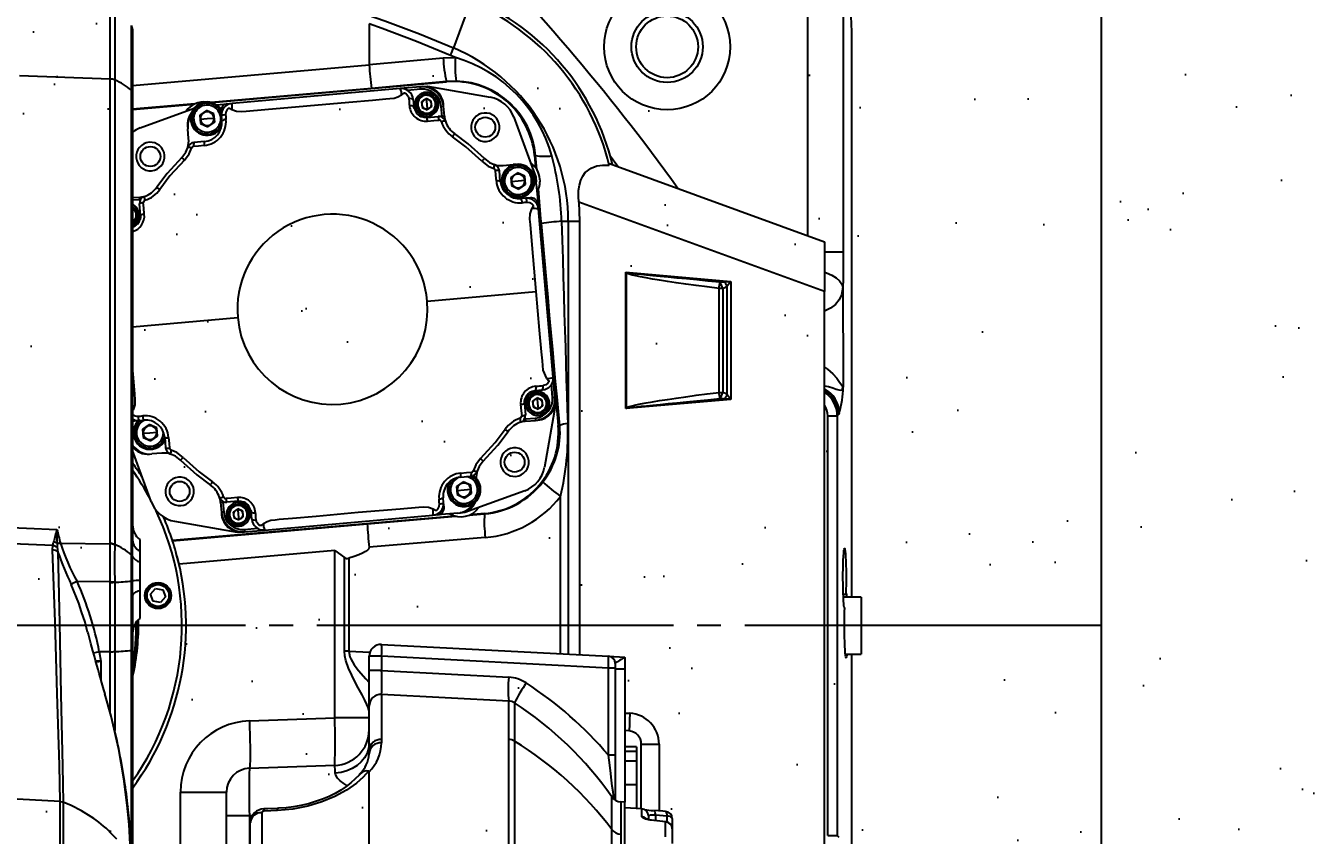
# Model space of a CAD drawing. Header units: millimetres. Extents: x -383313 to -161684, y -117025 to 99224.
# Drawn here: x -328707 to -328167, y 33877 to 34217 of the extents above; entities that cross this region are included whole.
import ezdxf

# ---------------------------------------------------------------- set-up
doc = ezdxf.new("R2010")
doc.units = ezdxf.units.MM
doc.header["$MEASUREMENT"] = 0
doc.linetypes.add('ESKD_shtrihpunktir', pattern=[18, 15, -1, 1, -1])
doc.layers.get('Defpoints').update_dxf_attribs({"color": 31})
doc.layers.add('001__КОНСТРУКТИВ__размеры внутр.', color=7, linetype='Continuous')
doc.layers.add('Робот', color=30, linetype='Continuous')
doc.styles.add('PSTUDIO', font='arial.ttf')
doc.dimstyles.new('PS_TICK', dxfattribs={"dimscale": 100, "dimtxt": 2.5, "dimasz": 1, "dimexe": 2, "dimexo": 2, "dimgap": 1, "dimtad": 1, "dimdec": 0, "dimzin": 0, "dimdsep": 46, "dimtxsty": 'PSTUDIO', "dimblk": 'ARCHTICK', "dimcen": 2, "dimdle": 1.5, "dimse1": 1, "dimse2": 1, "dimadec": 0, "dimazin": 0, "dimtfac": 1, "dimtdec": 0, "dimtix": 1, "dimtmove": 1, "dimatfit": 3, "dimldrblk": 'ARCHTICK', "dimfxl": 1, "dimtolj": 1, "dimtzin": 0, "dimarcsym": 0})

# ---------------------------------------------------------------- blocks, each defined once
blk = doc.blocks.new('ККМ-2.2.00.00.00 Пьедестал')
at = {"color": 140}
blk.add_line((485, 0), (-485, 0), dxfattribs=at)
at = {"color": 1, "linetype": 'ESKD_shtrihpunktir', "ltscale": 10}
blk.add_line((0, 0), (0, -1000), dxfattribs=at)
at = {"color": 140}
blk.add_circle((-243.5, -182.66), 13, dxfattribs=at)
blk = doc.blocks.new('Робот ABB IRB660_3.15 (сверху)')
at = {"layer": 'Робот', "color": 30}
for p, q in [((-63.38, 74.23), (-63.38, 210.61)), ((-62.11, 210.65), (-62.11, 73.96)), ((-299.5, 196.28), (-299.5, 74.21)), ((-92.5, 10.36), (-92.5, 176.67)), ((-395, 153.4), (-395, 12)), ((-383.5, 136), (-383.5, -140.55)), ((-141.65, 80), (-141.65, 112.38)), ((-132, 112.38), (-132, 80)), ((-112.7, 103.94), (-112.7, 70.01)), ((-192, 100.18), (-192, 61.51)), ((-142, 101.28), (-142, 82.78)), ((-146.83, 78.68), (-146.83, 96.24)), ((-388.91, 88.22), (-389.62, 88.92)), ((-388.91, -88.22), (-388.91, 88.22)), ((-384.92, 88.22), (-388.91, 88.22)), ((-384.92, 88.22), (-384.92, -88.22)), ((-319.5, 85.49), (-319.5, 91.67)), ((-316.66, 88.83), (-316.66, 82.56)), ((-297.92, 74.13), (-297.92, 87.75)), ((-85.84, 89.88), (-83.28, 87.09)), ((-319.5, 81.14), (-319.5, 85.49)), ((-317.33, 82.61), (-317.33, 80.1)), ((-316.66, 82.56), (-311.73, 82.02)), ((-312.4, 79.75), (-312.4, 82.02)), ((-309.5, 80.03), (-309.5, 81.5)), ((-294.09, 85.76), (-294.09, 72.01)), ((-91.31, 83.74), (-90.58, 76.27)), ((-317.33, 80.1), (-312.4, 79.75)), ((-313.98, 49.85), (-313.98, 77.95)), ((-306.66, 80.41), (-306.66, 77.03)), ((-306.66, 77.03), (-299.5, 76.66)), ((-306.49, 77.02), (-306.49, 49.85)), ((-304.5, 67), (-304.5, 76.92)), ((-153.4, 77.76), (-147.79, 77.98)), ((-142.82, 79.96), (-141.65, 80)), ((-141.65, 80), (-132, 80)), ((-132, 80), (-132, 70.01)), ((-66.69, 75.67), (-63.38, 74.23)), ((-299.5, 74.21), (-297.92, 74.13)), ((-299.5, 18.29), (-299.5, 74.21)), ((-295.5, 54.51), (-295.5, 73.25)), ((-295, 72.87), (-294.88, 72.45)), ((-90.26, 75.47), (-88.83, 64.47)), ((-62.11, 73.96), (-62.11, 73.96)), ((-62.11, 73.96), (-44.01, 73.06)), ((-304.5, 57), (-304.5, 67)), ((-304.5, 67), (-299.5, 67)), ((-112.7, 70.01), (-132, 70.01)), ((-141.65, 60.01), (-177.52, 58.76)), ((-304.5, 57), (-299.5, 57)), ((-304.5, 53), (-304.5, 57)), ((-295.5, 17.89), (-295.5, 54.51)), ((-295.5, 54.51), (-292.66, 54.51)), ((-292.66, 54.51), (-292.66, 17.89)), ((-306.49, 49.85), (-313.98, 49.85)), ((-304.5, 51), (-304.5, 53)), ((-304.5, 53), (-299.5, 53)), ((-304.5, 51), (-299.5, 51)), ((-253.18, 32.5), (-253.18, 48.63)), ((-197.26, 47.88), (-197.26, 49.3)), ((-192, 53.92), (-192, 52.53)), ((-192, 52.53), (-192, 33.89)), ((-192, 49.5), (-192, 44.17)), ((-301.44, 44.31), (-299.5, 44.12)), ((-250.71, 47.88), (-250.71, 31.7)), ((-197.26, 28.9), (-197.26, 47.88)), ((-192, 38.77), (-177.52, 38.77)), ((-141.65, 40.02), (-177.52, 38.77)), ((-177.52, 38.77), (-177.52, -31.62)), ((-83.46, 38.04), (-80.91, 28.65)), ((-299.5, 36.75), (-301.66, 36.86)), ((-192, 36.37), (-192, 35.82)), ((-192, 33.89), (-192, 18.91)), ((-83.13, 36.81), (-83.13, 10.96)), ((-250.71, 31.7), (-197.26, 28.9)), ((-197.26, 18.91), (-250.71, 21.71)), ((-79.22, 14.96), (-79.14, 22.46)), ((-299.5, 13.41), (-299.5, 18.29)), ((-299.5, 18.29), (-295.5, 18.29)), ((-295.5, 15.89), (-295.5, 17.89)), ((-295.5, 17.89), (-292.66, 17.89)), ((-292.66, 17.89), (-197.26, 12.89)), ((-197.26, 18.91), (-192, 18.91)), ((-197.26, 12.89), (-197.26, 18.91)), ((-192, 18.91), (-192, 12.89)), ((-392.32, 12), (-399, 12)), ((-399, -12), (-399, 12)), ((-299.5, 13.41), (-299.5, 13.25)), ((-292.66, 12.9), (-299.5, 13.25)), ((-197.26, 7.9), (-292.66, 12.9)), ((-280.52, -170.11), (-280.52, 12.26)), ((-275.75, -170.11), (-275.75, 12.01)), ((-272.48, 11.84), (-272.48, -54.4)), ((-197.26, 12.89), (-192, 12.89)), ((-183.42, 10.68), (-192.31, 11.15)), ((-84.98, -18.25), (-84.98, 10.91)), ((-83.13, 10.96), (-78.5, 10.97)), ((-83.13, 10.96), (-83.13, -18.2)), ((-183.42, 10.68), (-181.62, 10.68)), ((-183.42, -28.32), (-183.42, 10.68)), ((-181.62, 10.68), (-181.62, -28.62)), ((-92.5, -12.75), (-92.5, 10.36)), ((-92.09, 10.44), (-92.09, -18.72)), ((-95.5, -14.63), (-95.5, -3.04)), ((-392.06, -7.64), (-391.86, -7.64)), ((-106.35, -12.12), (-104.31, -9.69)), ((-104.31, -9.69), (-101.18, -10.24)), ((-101.18, -10.24), (-100.1, -13.23)), ((-399, -12), (-391.46, -12)), ((-395, -12), (-395, -247.72)), ((-391.41, -13.27), (-392.51, -13.27)), ((-105.27, -15.11), (-106.35, -12.12)), ((-102.14, -15.66), (-105.27, -15.11)), ((-100.1, -13.23), (-102.14, -15.66)), ((-95.5, -19), (-95.5, -14.63)), ((-92.5, -12.75), (-92.49, -18.79)), ((-95.5, -26.82), (-95.5, -19)), ((-84.98, -18.45), (-84.98, -18.25)), ((-83.13, -18.2), (-83.13, -18.39)), ((-83.13, -18.39), (-69.16, -18.62)), ((-177.52, -31.62), (-112.05, -25.89)), ((-95.5, -31.46), (-95.5, -26.82)), ((-95.5, -36.22), (-95.5, -31.46)), ((-92.09, -29.84), (-92.09, -225.23)), ((-60.83, -32.95), (-61.1, -30.98)), ((-58.86, -31.83), (-58.98, -33.7)), ((-240.86, -37.07), (-192, -32.96)), ((-228.19, -46.11), (-109.27, -35.86)), ((-109.31, -35.71), (-191.23, -42.88)), ((-109.31, -35.71), (-109.27, -35.86)), ((-92.5, -224.51), (-92.5, -35.92)), ((-84.98, -229.55), (-84.98, -34.16)), ((-62.16, -34.73), (-83.13, -34.39)), ((-83.13, -34.39), (-83.13, -34.55)), ((-83.13, -34.55), (-83.13, -229.94)), ((-60.73, -34.67), (-60.83, -32.95)), ((-58.98, -33.7), (-59.31, -35.16)), ((-58.98, -33.7), (0, -36.21)), ((-191.23, -42.88), (-228.54, -46.02)), ((-148.08, -40.23), (-218.81, -46.42)), ((-139.61, -39.49), (-148.08, -40.23)), ((-139.52, -40.49), (-145, -40.97)), ((-138.61, -39.41), (-139.61, -39.49)), ((-139.52, -40.49), (-139.61, -39.49)), ((-138.61, -39.41), (-136.62, -39.23)), ((-137.29, -43.06), (-137.33, -42.56)), ((-136.62, -39.23), (-110.24, -43.88)), ((0, -43.08), (-60.7, -40.5)), ((-257.43, -56.76), (-232.26, -47.6)), ((-234.14, -46.49), (-240.53, -47.03)), ((-240.53, -47.03), (-240.39, -47.16)), ((-240.39, -47.16), (-234.51, -46.65)), ((-232.26, -47.6), (-230.26, -47.42)), ((-229.27, -47.34), (-220.8, -46.6)), ((-220.8, -46.6), (-218.81, -46.42)), ((-142.66, -44.78), (-142.4, -47.77)), ((-137.17, -44.45), (-139.09, -45.8)), ((-139.09, -45.8), (-138.89, -48.14)), ((-138.89, -48.14), (-136.76, -49.13)), ((-135.04, -45.44), (-137.17, -44.45)), ((-136.96, -46.79), (-137.14, -44.76)), ((-136.79, -48.82), (-136.96, -46.79)), ((-136.76, -49.13), (-134.83, -47.78)), ((-134.83, -47.78), (-135.04, -45.44)), ((-130.86, -47.76), (-129.86, -47.68)), ((-130.49, -51.91), (-130.86, -47.76)), ((-129.86, -47.68), (-129.95, -46.68)), ((-129.5, -51.82), (-129.86, -47.68)), ((-232.23, -53.66), (-235.07, -55.64)), ((-229.09, -55.12), (-232.23, -53.66)), ((-223.53, -49.85), (-223.35, -51.84)), ((-223.35, -51.84), (-223.18, -53.83)), ((-136.98, -52.31), (-132.19, -51.89)), ((-136.98, -52.31), (-136.94, -52.37)), ((-136.59, -51.02), (-136.64, -50.53)), ((-129.5, -51.82), (-130.49, -51.91)), ((-100.28, -52.24), (-92.5, -73.62)), ((-237.6, -57.6), (-238.4, -57.67)), ((-235.07, -55.64), (-234.76, -59.09)), ((-231.93, -57.11), (-234.8, -57.36)), ((-234.76, -59.09), (-231.62, -60.56)), ((-229.05, -56.86), (-231.93, -57.11)), ((-231.62, -60.56), (-228.79, -58.57)), ((-228.79, -58.57), (-229.09, -55.12)), ((-225.45, -56.54), (-226.25, -56.61)), ((-230.45, -62.5), (-234.87, -62.89)), ((-270.44, -93.1), (-265.78, -66.72)), ((-106.02, -79.22), (-106.41, -74.8)), ((-104.76, -72.58), (-100.61, -72.22)), ((-99.61, -72.13), (-100.61, -72.22)), ((-100.13, -77.73), (-102.96, -79.72)), ((-102.96, -79.72), (-102.66, -83.17)), ((-96.99, -79.2), (-100.13, -77.73)), ((-96.68, -82.65), (-96.99, -79.2)), ((-93.35, -80.62), (-94.15, -80.69)), ((-272.17, -84.2), (-271.51, -84.17)), ((-262.86, -182.86), (-271.51, -84.17)), ((-257.85, -85.98), (-261.99, -86.34)), ((-257.85, -85.98), (-257.76, -86.97)), ((-99.82, -81.18), (-102.7, -81.44)), ((-102.66, -83.17), (-99.52, -84.64)), ((-96.95, -80.93), (-99.82, -81.18)), ((-99.52, -84.64), (-96.68, -82.65)), ((-95.36, -86.32), (-97.35, -86.49)), ((-93.37, -86.14), (-95.36, -86.32)), ((-389.75, -89.51), (-389.47, -88.78)), ((-389.47, -88.78), (-388.91, -88.22)), ((-384.92, -88.22), (-388.91, -88.22)), ((-344.11, -95.2), (-299.93, -91.34)), ((-300.07, -148.43), (-300.07, -91.57)), ((-299.93, -91.34), (-299.93, -148.66)), ((-263.08, -91.1), (-265.01, -92.45)), ((-263.2, -89.71), (-263.25, -89.21)), ((-260.95, -92.09), (-263.08, -91.1)), ((-262.88, -93.44), (-263.05, -91.42)), ((-261.99, -86.34), (-262.99, -86.43)), ((-261.91, -87.33), (-261.99, -86.34)), ((-257.76, -86.97), (-261.91, -87.33)), ((-257.35, -93.46), (-257.77, -88.67)), ((-92.7, -90.8), (-92.5, -90.43)), ((-92.5, -90.79), (-92.7, -90.8)), ((-344.11, -144.8), (-344.11, -95.2)), ((-270.26, -95.09), (-270.44, -93.1)), ((-270.26, -95.09), (-270.17, -96.09)), ((-269.18, -96), (-270.17, -96.09)), ((-270.17, -96.09), (-269.43, -104.56)), ((-269.18, -96), (-268.7, -101.48)), ((-265.01, -92.45), (-264.8, -94.79)), ((-264.8, -94.79), (-262.67, -95.78)), ((-262.7, -95.47), (-262.88, -93.44)), ((-262.67, -95.78), (-260.75, -94.44)), ((-260.75, -94.44), (-260.95, -92.09)), ((-257.35, -93.46), (-257.3, -93.42)), ((-342.66, -97.21), (-342.66, -142.79)), ((-339.19, -98.15), (-340.77, -98.15)), ((-340.77, -141.85), (-340.77, -98.15)), ((-339.19, -98.15), (-339.19, -141.85)), ((-261.9, -98.88), (-264.89, -99.14)), ((-262.51, -97.68), (-262.55, -97.18)), ((-269.43, -104.56), (-263.24, -175.29)), ((-92.5, -125.72), (-136.75, -129.59)), ((-216.44, -136.56), (-262.28, -140.57)), ((-383.5, -161.46), (-383.5, -140.55)), ((-383.5, -140.55), (-280.14, -178.18)), ((-299.93, -148.66), (-344.11, -144.8)), ((-340.77, -141.85), (-339.19, -141.85)), ((-391.45, -329.83), (-391.45, -157.28)), ((-383.5, -157.28), (-391.45, -157.28)), ((-293.04, -194.38), (-383.5, -161.46)), ((-376.47, -164.02), (-376.47, -311.91)), ((-280.14, -178.18), (-280.52, -170.11)), ((-275.75, -170.11), (-280.52, -170.11)), ((-263.07, -177.28), (-263.24, -175.29)), ((-262.33, -185.75), (-263.07, -177.28)), ((-95.83, -172.69), (-95.89, -172.73)), ((-95.83, -172.69), (-95.42, -177.48)), ((-259.82, -180.01), (-257.83, -179.83)), ((-257.83, -179.83), (-255.84, -179.66)), ((-95.43, -179.17), (-92.5, -178.92)), ((-95.34, -180.17), (-95.43, -179.17)), ((-95.34, -180.17), (-92.5, -179.92)), ((-262.07, -188.73), (-262.24, -186.74)), ((-252.91, -213.91), (-262.07, -188.73)), ((-260.36, -187.58), (-261.16, -187.65)), ((-254.99, -183.63), (-257.82, -185.62)), ((-257.82, -185.62), (-257.52, -189.07)), ((-254.68, -187.08), (-257.56, -187.34)), ((-251.85, -185.1), (-254.99, -183.63)), ((-251.81, -186.83), (-254.68, -187.08)), ((-254.38, -190.54), (-251.54, -188.55)), ((-251.54, -188.55), (-251.85, -185.1)), ((-248.21, -186.52), (-249.01, -186.59)), ((-247.17, -186.93), (-246.78, -191.35)), ((-262.48, -191.89), (-261.99, -197.75)), ((-261.55, -197.73), (-262, -192.67)), ((-257.52, -189.07), (-254.38, -190.54)), ((-253.58, -194.01), (-252.58, -193.93)), ((-248.43, -193.56), (-252.58, -193.93)), ((-261.99, -197.75), (-261.55, -197.73)), ((-122.74, -203.65), (-118.32, -203.26)), ((-116.1, -204.91), (-115.74, -209.06)), ((-124.2, -209.84), (-127.04, -211.82)), ((-121.07, -211.3), (-124.2, -209.84)), ((-95.76, -209.39), (-118.41, -217.63)), ((-115.65, -210.05), (-115.74, -209.06)), ((-223.69, -214.32), (-222.7, -214.24)), ((-223.69, -214.32), (-223.33, -218.47)), ((-222.7, -214.24), (-222.33, -218.38)), ((-216.21, -213.83), (-221, -214.25)), ((-216.55, -215.62), (-216.6, -215.12)), ((-216.21, -213.83), (-216.25, -213.78)), ((-129.84, -214.31), (-130.01, -212.31)), ((-129.58, -213.78), (-129.88, -213.81)), ((-129.66, -216.3), (-129.84, -214.31)), ((-127.04, -211.82), (-126.74, -215.27)), ((-123.9, -213.29), (-126.78, -213.54)), ((-126.74, -215.27), (-123.6, -216.74)), ((-121.03, -213.03), (-123.9, -213.29)), ((-123.6, -216.74), (-120.76, -214.75)), ((-120.76, -214.75), (-121.07, -211.3)), ((-117.43, -212.72), (-118.22, -212.79)), ((-125.82, -220.02), (-224.48, -228.76)), ((-222.33, -218.38), (-223.33, -218.47)), ((-223.33, -218.47), (-223.24, -219.47)), ((-216.43, -217.01), (-218.35, -218.36)), ((-218.35, -218.36), (-218.15, -220.7)), ((-218.15, -220.7), (-216.02, -221.7)), ((-214.3, -218.01), (-216.43, -217.01)), ((-216.23, -219.36), (-216.4, -217.33)), ((-216.05, -221.38), (-216.23, -219.36)), ((-216.02, -221.7), (-214.1, -220.35)), ((-214.1, -220.35), (-214.3, -218.01)), ((-210.53, -221.37), (-210.79, -218.38)), ((-205.11, -225.91), (-134.38, -219.72)), ((-192.97, -226), (-125.5, -220.1)), ((-132.39, -219.55), (-134.38, -219.72)), ((-127.74, -219.14), (-132.39, -219.55)), ((-118.71, -219.51), (-92.5, -217.21)), ((-92.5, -217.07), (-118.41, -219.36)), ((-216.57, -226.91), (-242.95, -222.26)), ((-224.57, -228.86), (-192.97, -226)), ((-215.85, -223.59), (-215.9, -223.09)), ((-213.67, -225.66), (-208.19, -225.18)), ((-213.67, -225.66), (-213.58, -226.65)), ((-213.58, -226.65), (-205.11, -225.91)), ((-92.5, -250.9), (-92.5, -224.51)), ((-92.09, -225.23), (-92.09, -252.4)), ((-228.56, -228.99), (-224.57, -228.86)), ((-224.57, -228.86), (-224.48, -228.76)), ((-214.58, -226.74), (-216.57, -226.91)), ((-214.58, -226.74), (-213.58, -226.65)), ((-92.5, -227.22), (-192, -235.92)), ((-84.98, -261.38), (-84.98, -229.55)), ((-83.13, -229.94), (-45, -231.23)), ((-83.13, -229.94), (-83.13, -262.19)), ((-192, -236), (-223.16, -238.81)), ((-192, -235.92), (-192, -236)), ((-192, -253.17), (-192, -236)), ((-223.16, -238.81), (-228.31, -238.98)), ((-228.31, -238.98), (-226.25, -239.89)), ((-234.69, -262.38), (-227.51, -243.03))]:
    blk.add_line(p, q, dxfattribs=at)
at = {"layer": 'Робот', "color": 30, "flags": 128}
for points in [[(-297.92, 87.75), (-297.92, 92.21), (-297.93, 97.28), (-297.93, 102.93), (-297.93, 110.81), (-297.93, 119.59), (-297.94, 129.2), (-297.94, 139.56), (-297.95, 150.63), (-297.95, 162.78), (-297.96, 175.62), (-297.97, 189.07), (-297.97, 196.02)], [(-294.14, 194.91), (-294.13, 188.03), (-294.13, 174.46), (-294.12, 161.49), (-294.11, 149.23), (-294.11, 138.06), (-294.11, 127.59), (-294.1, 117.9), (-294.1, 109.04), (-294.1, 101.08), (-294.1, 95.38), (-294.09, 90.26), (-294.09, 85.76)], [(-253.18, 48.63), (-253.18, 55.54), (-253.18, 63.62), (-253.18, 73.02), (-253.19, 83.54), (-253.2, 92.58), (-253.21, 102.26), (-253.21, 112.53), (-253.22, 123.71), (-253.24, 135.48), (-253.25, 147.76), (-253.26, 158.75)], [(-250.79, 158.33), (-250.78, 147.3), (-250.77, 135.32), (-250.76, 123.84), (-250.75, 112.9), (-250.74, 102.25), (-250.73, 92.23), (-250.72, 82.89), (-250.72, 72.53), (-250.71, 63.26), (-250.71, 54.96), (-250.71, 47.88)], [(-91.27, 83.99), (-91.6, 87.6), (-92.15, 98.57)], [(-92.09, 97.34), (-92.09, 54.32), (-92.09, 10.44)], [(-316.83, 82.51), (-316.78, 82.51), (-316.66, 82.56)], [(-316.83, 82.51), (-315.6, 82.37), (-311.9, 81.97)], [(-311.9, 81.97), (-311.85, 81.97), (-311.73, 82.02)], [(-311.9, 81.97), (-310.75, 81.81), (-309.73, 81.62), (-309.02, 81.45), (-308.57, 81.3), (-308.42, 81.24), (-308.43, 81.25)], [(-311.73, 82.02), (-310.16, 81.8), (-308.31, 81.38), (-307.07, 80.89), (-306.66, 80.41)], [(-316.72, 78.14), (-315.48, 78.05), (-311.78, 77.79)], [(-312.4, 79.75), (-311.22, 79.73), (-310.3, 79.79), (-309.7, 79.94), (-309.5, 80.16)], [(-191.81, 61.22), (-189.48, 63.76), (-186.64, 66.27), (-182.47, 69.22), (-177.56, 71.92), (-172.18, 74.16), (-166.26, 75.95), (-159.94, 77.16), (-153.4, 77.76)], [(-188.11, 62.43), (-187.77, 62.85), (-186.19, 64.5), (-184.38, 66.12), (-182.34, 67.69), (-180.1, 69.17), (-177.68, 70.56), (-175.13, 71.82), (-172.38, 72.98), (-169.47, 74.02), (-166.44, 74.92), (-163.35, 75.65), (-160.24, 76.21), (-157.08, 76.61), (-153.86, 76.84), (-153.37, 76.85)], [(-153.37, 76.87), (-149.45, 77.03), (-147.77, 77.09)], [(-75.06, 80.37), (-71.02, 77.89), (-66.69, 75.67)], [(-294.88, 72.45), (-294.75, 71.31), (-294.58, 69.9), (-294.29, 67.55), (-293.98, 65.03), (-293.46, 60.88), (-292.92, 56.61), (-292.66, 54.51)], [(-62.11, 73.96), (-62.76, 74.05), (-63.38, 74.23)], [(-61.1, -30.98), (-61.76, -1.08), (-62.4, 28.94), (-63.05, 59.05), (-63.38, 74.23), (-63.38, 74.23)], [(-62.11, 73.96), (-61.71, 58.76), (-60.85, 28.57), (-59.91, -1.63), (-58.86, -31.83)], [(-183.09, 67.47), (-181.38, 66.37), (-179.89, 65.3), (-178.68, 64.14), (-177.83, 62.66), (-177.72, 62.03)], [(-192, 49.5), (-191.79, 51.61), (-191.15, 53.66), (-190.11, 55.6), (-188.7, 57.35), (-186.95, 58.89), (-184.91, 60.15), (-182.66, 61.12), (-180.24, 61.75), (-177.72, 62.03)], [(-141.65, 40.02), (-141.74, 42.87), (-141.82, 45.65), (-141.88, 48.32), (-141.92, 50.82), (-141.94, 53.11), (-141.94, 55.12), (-141.92, 56.83), (-141.88, 58.2), (-141.82, 59.2), (-141.74, 59.81), (-141.65, 60.01)], [(-88.83, 64.47), (-86.68, 52.12), (-83.95, 39.84), (-83.46, 38.04)], [(-84.98, 10.91), (-84.98, 39.43), (-84.98, 44.1)], [(-192, 35.82), (-191.95, 35.4), (-191.63, 34.42), (-191.09, 33.17), (-190.15, 31.28), (-189.04, 29.16), (-186.89, 25.17), (-184.69, 20.86), (-183.32, 17.85), (-182.22, 14.7), (-181.78, 12.71), (-181.62, 10.68)], [(-80.93, 28.64), (-80.45, 26.99), (-79.6, 24.08), (-79, 21.98), (-78.49, 20.19), (-77.98, 18.39), (-77.47, 16.57), (-76.96, 14.72), (-76.44, 12.85), (-75.84, 10.64), (-75, 7.57), (-73.95, 3.6), (-73.71, 2.71)], [(-183.42, 10.68), (-183.9, 13.08), (-184.25, 13.91), (-185.78, 16.47), (-187.6, 18.87), (-190.55, 22.34), (-192, 23.97)], [(-392.97, 12), (-392.93, 12.36), (-392.82, 13.07), (-392.71, 13.44), (-392.59, 13.47), (-392.48, 13.14), (-392.37, 12.47), (-392.27, 11.47), (-392.18, 10.17), (-392.1, 8.61), (-392.03, 6.83), (-391.98, 4.86), (-391.95, 2.77), (-391.93, 0.61), (-391.94, -1.57), (-391.96, -3.71), (-392, -5.75), (-392.06, -7.64)], [(-78.5, 10.97), (-78.5, 10.97), (-79.22, 14.96)], [(-73.58, 2.74), (-72.55, -1.45), (-71.09, -5.85)], [(-392.06, -7.64), (-391.95, -7.5), (-391.84, -7.72), (-391.73, -8.3), (-391.63, -9.21), (-391.54, -10.43), (-391.46, -11.92), (-391.4, -13.65), (-391.35, -15.56), (-391.32, -17.6), (-391.31, -19.7), (-391.31, -21.82), (-391.34, -23.88), (-391.38, -25.83), (-391.44, -27.61), (-391.52, -29.18), (-391.6, -30.48), (-391.7, -31.48), (-391.81, -32.15), (-391.92, -32.47), (-392.03, -32.43), (-392.14, -32.04), (-392.24, -31.3), (-392.34, -30.23), (-392.42, -28.87), (-392.49, -27.26), (-392.55, -25.44), (-392.59, -23.46), (-392.61, -21.38), (-392.61, -19.26), (-392.6, -17.16), (-392.56, -15.15), (-392.51, -13.27)], [(-71.09, -5.85), (-69.89, -9.46), (-66.72, -17.32)], [(-392.51, -13.27), (-392.63, -13.5), (-392.74, -13.37), (-392.85, -12.89), (-392.96, -12.08), (-392.97, -12)], [(-95.5, -14.63), (-94.83, -14.45), (-94.24, -14.25), (-93.72, -14.03), (-93.29, -13.79), (-92.95, -13.54), (-92.7, -13.28), (-92.55, -13.02), (-92.5, -12.75)], [(-92.49, -18.79), (-92.49, -22.48), (-92.49, -26.19), (-92.49, -28.8), (-92.49, -29.24)], [(-92.09, -18.72), (-92.09, -18.72), (-92.09, -21.75), (-92.09, -24.68), (-92.09, -27.32), (-92.09, -29.84), (-92.09, -29.84)], [(-84.98, -33.98), (-84.95, -28.99), (-84.95, -23.85), (-84.98, -18.45)], [(-83.13, -18.39), (-83.11, -23.95), (-83.11, -29.24), (-83.13, -34.39)], [(-192, -32.96), (-191.86, -32.38), (-191.36, -31.77), (-190.49, -31.13), (-189.25, -30.46), (-187.66, -29.77), (-185.71, -29.06), (-183.42, -28.32)], [(-177.52, -31.62), (-177.54, -31.6), (-181.62, -28.62)], [(-92.49, -29.24), (-92.5, -33.9), (-92.5, -35.92)], [(-84.98, -34.16), (-84.98, -34.16), (-84.98, -33.98)], [(-147.52, -42.94), (-149.07, -43.78), (-150.69, -44.41), (-152.45, -44.57), (-154.21, -44.73), (-159.76, -45.23), (-169.68, -46.12), (-187.4, -47.68), (-205.12, -49.21), (-212.91, -49.87), (-214.94, -50.04), (-216.93, -49.83), (-218.87, -49.18)], [(-147.52, -42.94), (-146.58, -42.16), (-146.34, -42.07), (-146.09, -42.1), (-145.59, -42.44), (-144.83, -43.37), (-144.49, -44.51)], [(-218.87, -49.18), (-219.94, -48.58), (-220.19, -48.54), (-220.43, -48.61), (-220.87, -49.02), (-221.45, -50.07), (-221.58, -51.26)], [(-144.49, -44.51), (-144.4, -45.53), (-144.35, -46.2), (-144.29, -46.86), (-144.23, -47.52)], [(-142.22, -48.71), (-142.35, -48.21), (-142.43, -47.7)], [(-221.58, -51.26), (-221.52, -51.94), (-221.48, -52.38), (-221.44, -52.82), (-221.41, -53.27)], [(-136.94, -52.34), (-137.98, -52.32), (-138.8, -52.13)], [(-136.62, -53.93), (-133.91, -53.69), (-131.79, -53.5)], [(-125.24, -59.16), (-125.26, -59.19), (-125.31, -59.26), (-125.39, -59.37), (-125.49, -59.53), (-125.63, -59.72), (-125.78, -59.94), (-125.95, -60.19), (-126.14, -60.46)], [(-112.72, -69.67), (-119.5, -63.5), (-125.24, -59.16)], [(-230.53, -64.16), (-233.02, -64.38), (-234.98, -64.54)], [(-113.84, -70.78), (-120.5, -64.72), (-126.14, -60.46)], [(-240, -69.2), (-246.16, -75.98), (-250.51, -81.72)], [(-240, -69.2), (-238.33, -67), (-237.48, -65)], [(-238.89, -70.32), (-239.12, -70.09), (-239.33, -69.88), (-239.53, -69.68), (-239.69, -69.52), (-239.82, -69.38), (-239.92, -69.28), (-239.98, -69.22), (-240, -69.2)], [(-238.89, -70.32), (-236.87, -67.66), (-235.85, -65.25)], [(-112.72, -69.67), (-112.74, -69.69), (-112.8, -69.75), (-112.9, -69.84), (-113.04, -69.98), (-113.2, -70.14), (-113.4, -70.33), (-113.61, -70.55), (-113.84, -70.78)], [(-112.72, -69.67), (-110.52, -71.34), (-108.53, -72.19)], [(-238.89, -70.32), (-244.95, -76.98), (-249.21, -82.62)], [(-113.84, -70.78), (-111.18, -72.8), (-108.78, -73.82)], [(-107.68, -79.13), (-107.9, -76.65), (-108.07, -74.69)], [(-272.94, -170.11), (-273.18, -162.14), (-273.41, -154.28), (-273.64, -146.54), (-273.87, -138.93), (-274.09, -131.48), (-274.31, -124.21), (-274.53, -117.12), (-274.74, -110.24), (-274.94, -103.57), (-275.14, -97.15), (-275.33, -90.98), (-275.51, -85.07)], [(-272.17, -84.2), (-271.62, -90.1), (-271.05, -96.28), (-270.46, -102.7), (-269.85, -109.36), (-269.22, -116.25), (-268.57, -123.34), (-267.92, -130.61), (-267.24, -138.06), (-266.56, -145.67), (-265.87, -153.41), (-265.17, -161.27), (-264.46, -169.24)], [(-249.21, -82.62), (-249.48, -82.43), (-249.73, -82.26), (-249.95, -82.11), (-250.14, -81.97), (-250.3, -81.86), (-250.41, -81.78), (-250.48, -81.74), (-250.51, -81.72)], [(-92.5, -87), (-93.63, -86.47), (-95.36, -86.32)], [(-339.52, -95.36), (-334.53, -94.89), (-329.85, -94.45), (-325.49, -94.03), (-321.46, -93.64), (-317.76, -93.28), (-314.4, -92.95), (-311.38, -92.65), (-308.71, -92.38), (-306.4, -92.14), (-304.44, -91.93), (-302.84, -91.75), (-301.6, -91.6), (-300.72, -91.48), (-300.21, -91.4)], [(-300.07, -91.57), (-300.56, -91.85), (-301.42, -92.16), (-302.64, -92.51), (-304.23, -92.89), (-306.17, -93.29), (-308.48, -93.73), (-311.13, -94.19), (-314.14, -94.68), (-317.49, -95.2), (-321.17, -95.74), (-325.19, -96.31), (-329.54, -96.9), (-334.21, -97.51), (-339.19, -98.15)], [(-300.21, -91.4), (-299.95, -91.34), (-299.93, -91.34)], [(-299.93, -91.34), (-299.94, -91.35), (-300.07, -91.57)], [(-255.74, -93.09), (-255.98, -90.39), (-256.17, -88.27)], [(-94.78, -88.08), (-95.46, -88.14), (-95.9, -88.18), (-96.34, -88.22), (-96.79, -88.26)], [(-92.5, -107.19), (-92.6, -106), (-93.34, -97.4), (-93.53, -95.15), (-93.41, -92.94), (-92.7, -90.8)], [(-344.11, -95.2), (-344.09, -95.21), (-343.57, -95.23), (-341.36, -95.34)], [(-342.66, -97.21), (-344.1, -95.22), (-344.11, -95.2)], [(-257.33, -93.42), (-257.35, -94.46), (-257.54, -95.28)], [(-383.5, -100.95), (-385.28, -100.59), (-387.06, -100.01), (-388.44, -99.5), (-389.52, -99.14), (-390.36, -99.04), (-390.81, -99.18), (-391.17, -99.57), (-391.41, -100.31)], [(-391.24, -142.28), (-391.27, -135.13), (-391.3, -127.17), (-391.33, -119.17), (-391.36, -112.03), (-391.39, -105.74), (-391.41, -100.31)], [(-383.5, -108.68), (-384.83, -107.85), (-386.97, -105.99), (-388.69, -104.06), (-389.89, -102.43), (-390.78, -101.1), (-391.22, -100.48), (-391.41, -100.31), (-391.41, -100.31), (-391.41, -100.31)], [(-266.73, -104), (-267.51, -103.06), (-267.6, -102.82), (-267.56, -102.57), (-267.23, -102.06), (-266.3, -101.31), (-265.16, -100.97)], [(-262.14, -100.71), (-263.17, -100.8), (-263.83, -100.86), (-264.49, -100.91), (-265.16, -100.97)], [(-260.95, -98.7), (-261.45, -98.83), (-261.97, -98.91)], [(-266.73, -104), (-265.22, -107.49), (-264.88, -111.35), (-264.53, -115.2), (-263.72, -124.3), (-262.28, -140.57)], [(-391.24, -142.28), (-391.24, -142.28), (-390.68, -139.17), (-389.7, -137.01), (-388.17, -135.13), (-386.12, -133.58), (-383.5, -132.32)], [(-391.45, -157.28), (-391.43, -153.37), (-391.39, -149.52), (-391.33, -145.8), (-391.24, -142.28)], [(-383.5, -148.65), (-384.37, -148.4), (-386.62, -147.47), (-388.48, -146.35), (-389.91, -145.08), (-390.84, -143.7), (-391.24, -142.28)], [(-344.11, -144.8), (-344.1, -144.78), (-342.66, -142.79)], [(-341.36, -144.66), (-343.57, -144.77), (-344.09, -144.79), (-344.11, -144.8)], [(-300.21, -148.6), (-300.72, -148.52), (-301.6, -148.4), (-302.84, -148.25), (-304.44, -148.07), (-306.4, -147.86), (-308.71, -147.62), (-311.38, -147.35), (-314.4, -147.05), (-317.76, -146.72), (-321.46, -146.36), (-325.49, -145.97), (-329.85, -145.55), (-334.53, -145.11), (-339.52, -144.64)], [(-339.19, -141.85), (-334.21, -142.49), (-329.54, -143.1), (-325.19, -143.69), (-321.17, -144.26), (-317.49, -144.8), (-314.14, -145.32), (-311.13, -145.81), (-308.48, -146.27), (-306.17, -146.71), (-304.23, -147.11), (-302.64, -147.49), (-301.42, -147.84), (-300.56, -148.15), (-300.07, -148.43)], [(-262.28, -140.57), (-260.59, -160.14), (-259.85, -168.75), (-259.66, -171), (-259.78, -173.21), (-260.48, -175.35)], [(-299.93, -148.66), (-299.95, -148.66), (-300.21, -148.6)], [(-300.07, -148.43), (-299.94, -148.65), (-299.93, -148.66)], [(-272.94, -170.11), (-274.25, -170.11), (-275.75, -170.11)], [(-264.46, -169.24), (-264.29, -171.16), (-263.19, -183.72)], [(-95.86, -172.72), (-95.84, -171.68), (-95.65, -170.87)], [(-260.48, -175.35), (-261.08, -176.41), (-261.13, -176.66), (-261.06, -176.91), (-260.64, -177.35), (-259.6, -177.93), (-258.41, -178.06)], [(-258.41, -178.06), (-257.73, -178), (-257.29, -177.96), (-256.84, -177.92), (-256.4, -177.88)], [(-97.45, -173.05), (-97.21, -175.75), (-97.02, -177.87)], [(-280.14, -178.18), (-280, -180.6), (-280.08, -182.99), (-280.42, -185.31), (-281.06, -187.45), (-281.89, -189.15), (-282.93, -190.59), (-285.39, -192.51), (-287.75, -193.41), (-290.26, -193.77), (-293.03, -193.67)], [(-245.51, -187.01), (-245.29, -189.5), (-245.12, -191.46)], [(-114.3, -195.83), (-108.24, -189.17), (-103.98, -183.53)], [(-113.19, -196.94), (-107.02, -190.17), (-102.68, -184.43)], [(-102.68, -184.43), (-102.71, -184.41), (-102.78, -184.36), (-102.89, -184.28), (-103.05, -184.17), (-103.24, -184.04), (-103.46, -183.89), (-103.71, -183.71), (-103.98, -183.53)], [(-293.03, -193.67), (-292.99, -194.22), (-293.04, -194.38)], [(-240.46, -196.48), (-242.67, -194.81), (-244.66, -193.96)], [(-239.35, -195.37), (-242.01, -193.35), (-244.41, -192.33)], [(-240.46, -196.48), (-240.44, -196.46), (-240.38, -196.4), (-240.28, -196.3), (-240.15, -196.17), (-239.98, -196), (-239.79, -195.81), (-239.58, -195.6), (-239.35, -195.37)], [(-240.46, -196.48), (-233.69, -202.64), (-227.95, -206.98)], [(-239.35, -195.37), (-232.69, -201.43), (-227.05, -205.69)], [(-114.3, -195.83), (-116.32, -198.48), (-117.34, -200.89)], [(-113.19, -196.94), (-114.86, -199.15), (-115.71, -201.14)], [(-113.19, -196.94), (-113.21, -196.92), (-113.27, -196.86), (-113.36, -196.76), (-113.5, -196.63), (-113.66, -196.46), (-113.86, -196.27), (-114.07, -196.06), (-114.3, -195.83)], [(-122.66, -201.98), (-120.17, -201.77), (-118.21, -201.6)], [(-227.95, -206.98), (-227.93, -206.96), (-227.88, -206.89), (-227.8, -206.78), (-227.7, -206.62), (-227.56, -206.43), (-227.41, -206.2), (-227.23, -205.96), (-227.05, -205.69)], [(-216.57, -212.22), (-219.27, -212.46), (-221.4, -212.65)], [(-216.25, -213.81), (-215.21, -213.83), (-214.39, -214.02)], [(-134.32, -216.96), (-133.25, -217.56), (-133, -217.61), (-132.76, -217.54), (-132.32, -217.12), (-131.74, -216.07), (-131.61, -214.89)], [(-131.61, -214.89), (-131.67, -214.21), (-131.7, -213.76), (-131.74, -213.32), (-131.78, -212.88)], [(-210.97, -217.43), (-210.84, -217.93), (-210.75, -218.45)], [(-208.7, -221.64), (-208.78, -220.61), (-208.84, -219.95), (-208.9, -219.29), (-208.96, -218.62)], [(-205.67, -223.21), (-204.12, -222.37), (-202.5, -221.74), (-200.74, -221.57), (-198.98, -221.41), (-193.43, -220.92), (-183.51, -220.03), (-165.79, -218.47), (-148.07, -216.94), (-140.28, -216.28), (-138.24, -216.1), (-136.26, -216.32), (-134.32, -216.96)], [(-205.67, -223.21), (-206.61, -223.99), (-206.85, -224.08), (-207.1, -224.04), (-207.6, -223.71), (-208.36, -222.78), (-208.7, -221.64)], [(-226.25, -239.89), (-226.95, -241.58), (-227.51, -243.03)], [(-226.25, -239.89), (-211.97, -245.73), (-197.53, -251.19), (-192, -253.17)], [(-179.68, -260.9), (-183.96, -259.5), (-198.62, -254.4), (-213.14, -248.91), (-227.51, -243.03)]]:
    blk.add_lwpolyline(points, dxfattribs=at)
at = {"layer": 'Робот'}
for radius in [3150, 1054]:
    blk.add_circle((0, 0), radius, dxfattribs=at)
at = {"layer": 'Робот', "color": 30, "linetype": 'ESKD_shtrihpunktir', "ltscale": 15}
blk.add_circle((0, 0), 710, dxfattribs=at)
at = {"layer": 'Робот', "color": 30}
for centre, radius in [((-103.22, -12.67), 5.5), ((-103.22, -12.67), 5.11), ((-103.22, -12.67), 4.61), ((-112.32, -56.47), 4.2), ((-253.2, -68.79), 4.2), ((-99.99, -197.35), 4.2), ((-240.87, -209.68), 4.2), ((-317.34, -243.51), 26.5), ((-317.34, -243.51), 15)]:
    blk.add_circle(centre, radius, dxfattribs=at)
for centre, radius, start, end in [((183.7, 105.56), 275.6, 181.6786, 186.2682), ((-298.13, 82.67), 5.09, 37.4074, 87.6384), ((-44.4, 126.22), 55.16, 225.1876, 236.2331), ((-316.5, 85.49), 3, 180, 263.6611), ((-316.54, 85.52), 2.96, 180.6121, 267.6913), ((-316.5, 81.14), 3, 180, 265.8277), ((-317.62, 82.28), 2.2, 211.4373, 277.6939), ((-306.5, 83.43), 3.02, 229.0436, 267.1081), ((-177.11, 173.59), 146.29, 216.8986, 238.6686), ((-147.78, 82.85), 5.74, 270.0583, 359.2235), ((-146.56, 83.25), 4.58, 266.6312, 354.061), ((-315.36, 79.64), 2.02, 166.836, 227.6918), ((-310.38, 79.3), 2.06, 167.4188, 226.9345), ((-314.55, 29.34), 48.52, 82.0493, 86.4087), ((-306.5, 80.03), 3, 180, 267), ((-169.75, 76.88), 16.38, 359.9771, 3.0688), ((-147.68, 78.84), 0.867, 262.5397, 349.5005), ((-164.73, 77.08), 16.97, 0.0355, 3.024), ((-457.37, 70.01), 315.88, 358.1869, 1.8131), ((70.31, 92.31), 161.69, 185.6871, 189.6704), ((-89.02, 76.45), 1.58, 186.7609, 218.6247), ((-298.19, 69.13), 5, 35.0766, 87), ((-292.93, 74.15), 2.59, 200.1438, 220.8368), ((-296.38, 74.29), 2.36, 309.1599, 316.8445), ((-171.34, 158.21), 150, 215.0766, 236.935), ((-142, 70.01), 10, 272, 0), ((-142.7, 70.01), 30, 272, 0), ((0, 0), 115, 143.6113, 195.3389), ((0, 0), 113.27, 144.7721, 205.4219), ((-87.6, 65.39), 1.53, 189.1412, 216.5675), ((167.26, 103.79), 259.24, 188.5715, 194.6404), ((-178.94, 48.64), 18.34, 135.4288, 177.9342), ((-191.77, 61.45), 0.235, 165.22, 260.3365), ((-178.79, 53.04), 13.22, 135.0939, 175.9648), ((-190.94, 64.62), 3.51, 255.548, 322.3892), ((-164.32, 61.21), 13.42, 176.5139, 190.5235), ((-170.81, 158.21), 160, 220.4013, 236.935), ((-177, 43.77), 15, 92, 180), ((32.93, 48.77), 210.69, 177.2812, 182.7188), ((-300.98, 49.85), 13, 180, 267), ((-300.9, 49.87), 5.59, 180.267, 264.4616), ((-250.46, 53.09), 5.22, 238.6961, 267.2847), ((-196.84, 54.13), 4.85, 265.0251, 357.5113), ((-196.85, 52.72), 4.86, 265.1612, 357.696), ((-438.98, 44.55), 137.54, 356.7977, 359.9008), ((-302.92, 56.13), 55.07, 324.4548, 334.5854), ((-250.45, 36.69), 5, 236.935, 267), ((-197, 33.89), 5, 267, 0), ((-298.55, 26.7), 48.11, 354.0422, 5.9578), ((-101.73, 23.9), 95.66, 177.0079, 182.9921), ((-249.92, 36.69), 15, 236.935, 267), ((-252.76, 15.39), 39.97, 176.419, 183.581), ((0, 0), 95, 167.2827, 181.5498), ((0, 0), 94.3, 169.3257, 181.1119), ((0, 0), 94.08, 169.7303, 180.9421), ((-314.42, 41.91), 32.17, 297.6358, 306.0281), ((-292.5, 15.89), 3, 180, 267), ((-173.34, 10.39), 24.05, 174.0422, 185.9578), ((-197, 12.89), 5, 267, 0), ((-76.55, -168.58), 179.69, 92.6903, 94.9636), ((-83.08, -31.01), 41.97, 90.069, 92.596), ((-84.24, 45.14), 30.59, 279.4475, 283.4149), ((-78.84, 50.91), 35.95, 269.4012, 272.8782), ((-82.48, 32.97), 22.35, 280.2626, 286.7443), ((50.94, 35.53), 131.74, 190.7414, 204.2666), ((-92.14, 9.62), 0.824, 86.5544, 115.7005), ((-100.5, 3.21), 8, 308.6822, 0), ((-95.21, -1.66), 17.34, 269.0467, 279.0177), ((-92.08, -19.99), 1.27, 90.6559, 109.032), ((-76.55, -197.74), 179.69, 92.6903, 94.9636), ((-83.08, -60.17), 41.97, 90.069, 92.596), ((-82.71, -59.9), 41.51, 90.5813, 93.137), ((-75.39, -3.91), 15.97, 292.9574, 302.9068), ((-146.8, -61.96), 88.91, 17.8366, 29.1762), ((-185.21, -74), 131.35, 19.1206, 25.565), ((-1.62, -0.49), 113.3, 193.1674, 198.1097), ((-96.24, -30.83), 4.08, 23.0414, 79.5262), ((-182.81, -30.27), 2.04, 54.0581, 107.279), ((-97.8, -36.25), 5.31, 3.5595, 64.3514), ((-91.47, -29), 1.05, 193.1743, 233.4561), ((-72.18, -5.06), 31.8, 231.2117, 246.2514), ((-58.86, -28.48), 3.36, 228.0799, 270.0505), ((-237.15, -81.36), 44.44, 94.7946, 142.6514), ((-292.93, -43.8), 52.5, 356.4802, 7.3675), ((-502.51, -61.97), 311.87, 3.509, 5.3369), ((0, 0), 115, 198.1695, 203.424), ((-100.5, -42.46), 8, 0, 51.3178), ((-83, -29.38), 5.01, 246.7295, 268.5315), ((-83.04, -29.56), 4.99, 247.1516, 269.001), ((-61.26, -39.73), 5.09, 84.0491, 100.1656), ((-488.91, -145.28), 440.84, 13.75, 14.5236), ((-58.48, -29.82), 3.91, 233.1563, 262.6802), ((-58.63, -30.86), 4.35, 241.1527, 261.0764), ((-198.29, -38.25), 137.6, 359.0645, 1.4897), ((-213.57, 2.33), 158.76, 344.3483, 346.3393), ((-147.64, -45.22), 5, 5, 95), ((-153.41, -42.75), 5.9, 358.194, 25.2443), ((-136.96, -46.79), 5, 5, 185), ((-136.96, -46.79), 4.25, 95, 275), ((-136.96, -46.79), 3.75, 95, 275), ((-138.83, -48.46), 9, 5, 95), ((-138.83, -48.46), 8, 5, 95), ((-137.92, -47.38), 8, 5, 95), ((-136.96, -46.79), 4.25, 275, 95), ((-136.96, -46.79), 3.75, 275, 95), ((-237.46, -81.21), 34.18, 94.9036, 184.9632), ((-237.69, -81.35), 34.44, 94.7209, 142.5994), ((-230.61, -54.98), 9.2, 59.6089, 145.356), ((-229.57, -55.39), 8, 95, 156.214), ((-228.48, -56.3), 9, 95, 147.497), ((-220.54, -49.59), 3, 95, 185), ((-218.37, -51.4), 5, 95, 185), ((-210.72, -47.99), 8.24, 169.0382, 188.3351), ((-143.89, -46.81), 2.38, 58.7505, 104.5922), ((-143.62, -49.92), 2.48, 60.4452, 104.3045), ((-137.24, -46.93), 7.02, 184.8305, 275.072), ((-137.62, -47.64), 4.63, 190.5947, 255.2527), ((-136.96, -46.79), 5, 185, 5), ((-136.96, -46.79), 2.04, 125, 185), ((-136.96, -46.79), 2.04, 185, 245), ((-136.96, -46.79), 2.04, 95, 125), ((-136.96, -46.79), 2.04, 65, 95), ((-136.96, -46.79), 2.04, 275, 305), ((-136.96, -46.79), 2.04, 5, 65), ((-136.96, -46.79), 2.04, 305, 5), ((-112.5, -56.69), 13, 20, 80), ((-231.93, -57.11), 7, 5, 185), ((-231.93, -57.11), 6.5, 5, 185), ((-231.93, -57.11), 5.7, 5, 185), ((-231.4, -54.17), 10.03, 274.9418, 5.1565), ((-231.15, -54.53), 8, 275, 5), ((-221.78, -53.66), 2.4, 85.4057, 130.9571), ((-221.5, -56.01), 2.75, 87.9408, 127.4835), ((-137.54, -47.51), 4.79, 227.811, 254.6689), ((-136.96, -46.79), 2.04, 245, 275), ((-141.15, -54.06), 4.53, 1.7409, 21.9307), ((-131.93, -54.88), 3, 17.6074, 95), ((-134.92, -53.42), 3.13, 358.5232, 29.1006), ((-131.7, -54.5), 1, 17.4873, 95.0964), ((-129.56, -56.73), 2.8, 79.7828, 115.0261), ((-119.53, -50.95), 11, 185, 186.878), ((-119.53, -50.95), 10, 185, 197.6074), ((-112.32, -56.47), 6, 95, 275), ((-112.32, -56.47), 6, 275, 95), ((0, 0), 113.27, 208.2299, 215.2494), ((-163.81, -80.64), 111.79, 166.4233, 182.2706), ((-323.06, -124.22), 86.22, 47.7176, 54.0794), ((-252.98, -68.98), 13, 110, 170), ((-231.93, -57.11), 7, 185, 238.1256), ((-231.93, -57.11), 6.5, 185, 242.7983), ((-231.93, -57.11), 5.7, 185, 259.7772), ((-231.93, -57.11), 2.88, 5, 185), ((-231.93, -57.11), 2.88, 185, 5), ((-231.93, -57.11), 5.7, 290.9808, 5), ((-231.93, -57.11), 6.5, 318.7269, 5), ((-231.93, -57.11), 7, 331.3345, 5), ((-119.27, -50.58), 12.03, 197.4967, 235.1966), ((-119.53, -50.95), 10, 197.6074, 235.2082), ((-238.56, -81.32), 33.73, 141.7502, 184.8951), ((-253.2, -68.79), 6, 95, 275), ((-253.2, -68.79), 6, 275, 95), ((-247.05, -62.11), 10, 343.1539, 1.3229), ((-234.61, -65.87), 3, 95, 163.1539), ((-234.89, -65.54), 1, 94.8936, 163.2492), ((-231.88, -63.91), 3.16, 160.9675, 191.4987), ((-227.11, -63.5), 3.49, 163.3473, 190.9535), ((0, 0), 115, 212.8912, 216.4527), ((-237.16, -68.36), 3.37, 67.113, 95.4009), ((-111.88, -72.51), 3.37, 337.113, 5.4009), ((-109.06, -74.78), 1, 4.8936, 73.2492), ((-109.39, -75.06), 3, 5, 73.1539), ((-105.63, -62.62), 10, 253.1539, 275), ((-107.44, -77.79), 3.16, 70.9675, 101.4987), ((-99.82, -81.18), 7, 5, 153.9973), ((-99.82, -81.18), 6.5, 5, 162.3801), ((-99.82, -81.18), 5.7, 5, 181.9668), ((-99.82, -81.18), 9, 35.5276, 95), ((-98.92, -80.1), 8, 36.6847, 95), ((-98.5, -79.06), 9.2, 49.257, 55.356), ((-107.02, -82.56), 3.49, 73.3473, 100.9535), ((-97.69, -78.27), 10.03, 184.9418, 275.1565), ((-98.05, -78.52), 8, 185, 275), ((-99.82, -81.18), 2.88, 5, 185), ((-99.82, -81.18), 5.7, 290.7136, 5), ((-99.82, -81.18), 6.5, 307.2042, 5), ((-99.82, -81.18), 7, 313.2132, 5), ((-276.17, -75.72), 9.37, 273.9964, 295.2397), ((-258.72, -76.01), 10, 275, 287.6074), ((-254.78, -88.4), 3, 107.6074, 185), ((-252.94, -86.04), 2.8, 169.7833, 205.0256), ((-258.72, -76.01), 10, 287.6074, 325.2082), ((-259.09, -75.75), 12.03, 287.4967, 325.1966), ((-99.82, -81.18), 2.88, 185, 5), ((-97.18, -87.89), 2.4, 355.4058, 40.957), ((-93.11, -89.13), 3, 78.3357, 95), ((-353.04, -100.7), 38.37, 163.0497, 179.4193), ((-378.06, -89.33), 11.68, 180.8983, 242.2664), ((-377.45, -88.74), 12.02, 180.1854, 239.7899), ((-376.92, -88.21), 11.99, 180.0429, 236.7075), ((-376.92, -88.22), 7.99, 179.984, 214.6232), ((-109.5, 73.12), 251.87, 220.7827, 220.8333), ((-262.29, -94.4), 8, 95, 185), ((-261.21, -95.3), 9, 95, 185), ((-261.21, -95.3), 8, 95, 185), ((-262.88, -93.44), 5, 5, 185), ((-262.88, -93.44), 4.25, 95, 275), ((-262.88, -93.44), 3.75, 95, 275), ((-262.88, -93.44), 2.04, 95, 125), ((-262.88, -93.44), 4.25, 275, 95), ((-262.88, -93.44), 3.75, 275, 95), ((-262.88, -93.44), 2.04, 65, 95), ((-262.88, -93.44), 2.04, 5, 65), ((-256.25, -91.4), 3.13, 88.5232, 119.1006), ((-258.72, -76.01), 11, 275, 276.878), ((-255.17, -88.18), 1, 107.4873, 185.0964), ((-98.97, -87.98), 2.2, 352.6995, 42.7248), ((-94.51, -91.05), 2.98, 47.6999, 95.2296), ((-328, -106.07), 17.14, 141.2315, 148.8487), ((-339.96, -58.67), 36.7, 267.8156, 270.696), ((-327.1, -102.61), 14.37, 149.7492, 161.9507), ((-176.93, -77.58), 163.56, 186.2429, 187.2263), ((-262.88, -93.44), 5, 185, 5), ((-262.88, -93.44), 2.04, 125, 185), ((-262.88, -93.44), 2.04, 185, 245), ((-262.88, -93.44), 2.04, 245, 275), ((-262.88, -93.44), 2.04, 275, 305), ((-262.74, -93.72), 7.02, 274.8305, 5.072), ((-262.88, -93.44), 2.04, 305, 5), ((-262.03, -94.1), 4.63, 280.5947, 345.2527), ((-262.16, -94.01), 4.79, 317.811, 344.6689), ((-255.6, -97.63), 4.53, 91.7409, 111.9307), ((-176.59, -133.07), 40, 5, 185), ((-337.96, -90.14), 8.49, 236.345, 250.7061), ((-264.45, -104.12), 5, 95, 185), ((-262.86, -100.37), 2.38, 148.7506, 194.5921), ((-259.74, -100.1), 2.48, 150.4452, 194.3045), ((-266.92, -109.89), 5.9, 88.194, 115.2443), ((-176.59, -133.07), 40, 185, 5), ((-337.6, -150.59), 9.3, 109.926, 123.0228), ((-328, -133.93), 17.14, 211.1513, 218.7685), ((-340.02, -176.52), 31.88, 89.0865, 92.4018), ((-327.1, -137.39), 14.37, 198.0493, 210.2508), ((-176.93, -162.42), 163.56, 172.7737, 173.7571), ((-109.5, -313.12), 251.87, 139.1667, 139.2173), ((-90.59, -172.4), 6.89, 106.1155, 185.4683), ((-196.48, -170.08), 79.27, 180.0197, 246.9556), ((-287.47, 12.81), 183.5, 274.5405, 277.2028), ((-155.59, -166.5), 117.41, 181.7599, 195.3672), ((-91.03, -172.13), 4.79, 137.811, 164.6689), ((-91.25, -172.01), 4.53, 105.9488, 165.4773), ((-90.31, -172.7), 5, 115.9521, 185), ((-90.31, -172.7), 4.25, 120.9872, 239.0128), ((-90.31, -172.7), 3.75, 125.6966, 234.3034), ((-261.68, -167.2), 8.24, 259.0382, 278.3351), ((-258.26, -174.85), 5, 185, 275), ((-260.08, -177.02), 3, 185, 275), ((-255.5, -187.88), 10.03, 4.9418, 95.1565), ((-253.65, -177.98), 2.75, 177.9408, 217.4835), ((-98.02, -177.96), 1, 287.4873, 5.0964), ((-98.4, -177.74), 3, 287.6074, 5), ((-97.58, -168.52), 4.53, 271.7409, 291.9307), ((-96.94, -174.75), 3.13, 268.5232, 299.1006), ((-90.31, -172.7), 5, 185, 244.0479), ((-254.68, -187.08), 9.2, 149.6089, 185), ((-254.68, -187.08), 7, 5, 185), ((-254.68, -187.08), 6.5, 5, 185), ((-254.68, -187.08), 5.7, 5, 185), ((-256.01, -178.26), 2.4, 175.4058, 220.957), ((-255.14, -187.63), 8, 5, 95), ((-94.1, -190.4), 12.03, 107.4967, 145.1966), ((-94.47, -190.13), 10, 107.6074, 145.2082), ((-100.25, -180.1), 2.8, 349.7828, 25.0261), ((-94.47, -190.13), 10, 95, 107.6074), ((-94.47, -190.13), 11, 95, 96.878), ((387.09, 324.81), 872.59, 215.65977, 225.52018), ((-254.68, -187.08), 9.2, 185, 235.356), ((-253.36, -184.96), 9, 185, 206.3418), ((-254.27, -186.05), 8, 185, 223.7205), ((-254.68, -187.08), 7, 185, 5), ((-254.68, -187.08), 6.5, 185, 5), ((-254.68, -187.08), 5.7, 185, 5), ((-254.68, -187.08), 2.88, 5, 185), ((-254.68, -187.08), 2.88, 185, 5), ((-246.17, -183.58), 3.49, 253.3473, 280.9535), ((387.09, 324.81), 857.81, 217.13183, 217.49818), ((-195.5, -170.11), 101.7, 193.5257, 246.9833), ((-195.65, -170.11), 100.19, 193.6032, 247.065), ((-254.27, -186.05), 8, 273.1494, 275), ((-253.36, -184.96), 9, 269.9184, 275), ((-247.56, -203.53), 10, 73.1539, 95), ((-243.79, -191.08), 3, 185, 253.1539), ((-245.75, -188.36), 3.16, 250.9675, 281.4987), ((-244.12, -191.37), 1, 184.8936, 253.2492), ((-241.31, -193.64), 3.37, 157.113, 185.4009), ((-99.99, -197.35), 6, 95, 275), ((-99.99, -197.35), 6, 275, 95), ((-265.84, -220.63), 23.2, 80.4554, 97.3405), ((-211.55, -182.07), 59.32, 195.1933, 253.5915), ((-228.02, -194.9), 34.09, 184.7962, 269.0935), ((-227.51, -194.72), 34.18, 185.0607, 275.0846), ((-240.87, -209.68), 6, 95, 275), ((-240.87, -209.68), 6, 275, 95), ((-121.79, -211.98), 10.03, 94.9418, 185.1565), ((-122.04, -211.62), 8, 95, 185), ((-126.08, -202.65), 3.49, 343.3473, 10.9535), ((-118.58, -200.27), 3, 275, 343.1539), ((-121.31, -202.23), 3.16, 340.9675, 11.4987), ((-118.3, -200.6), 1, 274.8936, 343.2492), ((-116.03, -197.79), 3.37, 247.113, 275.4009), ((-106.14, -204.04), 10, 163.1539, 185), ((-233.65, -215.2), 10, 17.6074, 55.2082), ((-233.92, -215.57), 12.03, 17.4967, 55.1966), ((-123.9, -213.29), 6.5, 5, 160.3545), ((-123.9, -213.29), 7, 5, 146.3474), ((-123.9, -213.29), 5.7, 5, 185), ((-123.9, -213.29), 2.88, 5, 185), ((-123.62, -210.75), 8, 321.8829, 5), ((-124.71, -209.84), 9, 328.7632, 5), ((-100.21, -197.17), 13, 290, 306.3612), ((-240.69, -209.46), 13, 200, 260), ((-223.63, -209.41), 2.8, 259.7828, 295.0261), ((-221.26, -211.26), 3, 197.6074, 275), ((-233.65, -215.2), 10, 5, 17.6074), ((-233.65, -215.2), 11, 5, 6.878), ((-221.48, -211.65), 1, 197.4873, 275.0964), ((-218.27, -212.73), 3.13, 178.5232, 209.1006), ((-216.23, -219.36), 5, 5, 185), ((-216.23, -219.36), 4.25, 95, 275), ((-216.23, -219.36), 3.75, 95, 275), ((-216.23, -219.36), 4.25, 275, 95), ((-215.95, -219.21), 7.02, 4.8305, 95.072), ((-212.04, -212.08), 4.53, 181.7409, 201.9307), ((-216.23, -219.36), 3.75, 275, 95), ((-215.65, -218.64), 4.79, 47.811, 74.6689), ((-215.57, -218.5), 4.63, 10.5947, 75.2527), ((-134.82, -214.74), 5, 275, 5), ((-131.68, -210.13), 2.75, 267.9408, 307.4835), ((-131.41, -212.49), 2.4, 265.4057, 310.9571), ((-123.9, -213.29), 7, 213.8496, 5), ((-123.9, -213.29), 6.5, 207.6199, 5), ((-123.9, -213.29), 5.7, 185, 5), ((-123.9, -213.29), 2.88, 185, 5), ((-214.36, -217.69), 9, 185, 275), ((-215.27, -218.77), 8, 185, 275), ((-214.36, -217.69), 8, 185, 275), ((-216.23, -219.36), 5, 185, 5), ((-216.23, -219.36), 2.04, 125, 185), ((-216.23, -219.36), 2.04, 185, 245), ((-216.23, -219.36), 2.04, 95, 125), ((-216.23, -219.36), 2.04, 65, 95), ((-216.23, -219.36), 2.04, 275, 305), ((-216.23, -219.36), 2.04, 5, 65), ((-216.23, -219.36), 2.04, 305, 5), ((-209.57, -216.22), 2.48, 240.4452, 284.3045), ((-142.47, -218.16), 8.24, 349.0382, 8.3351), ((-132.65, -216.56), 3, 275, 5), ((-122.58, -211.16), 9.2, 262.5345, 325.356), ((-216.23, -219.36), 2.04, 245, 275), ((-209.3, -219.33), 2.38, 238.7505, 284.5922), ((-205.55, -220.93), 5, 185, 275), ((-199.78, -223.4), 5.9, 178.194, 205.2443), ((-499.64, -260.88), 308.64, 4.6384, 6.4884), ((-91.54, -224.44), 0.966, 183.7374, 234.7645), ((-72.18, -200.45), 31.8, 231.2117, 246.2514), ((-280.49, -235.27), 52.31, 355.9312, 6.8924), ((-275.55, -241.13), 52.44, 2.5356, 13.5374), ((-83.04, -224.95), 4.99, 247.1516, 269.001), ((-289.6, -248.86), 105.4, 179.3775, 184.0887), ((-89.5, -250.9), 3, 180, 210.1825)]:
    blk.add_arc(centre, radius, start, end, dxfattribs=at)
blk = doc.blocks.new('A$C0e877309')
h = blk.add_hatch()
h.set_pattern_fill('AR-SAND', color=256, scale=2)
h.set_pattern_definition([(37.5, (-2480.5, -1360.185), (-3.2, 97.8826), [0, -77.216, 0, -86.36, 0, -82.55]), (7.5, (-2480.5, -1360.19), (89.9047, 143.365), [0, -41.656, 0, -69.596, 0, -26.67]), (327.5, (-2542.98, -1360.185), (158.1985, 0.2874), [0, -25.4, 0, -91.44, 0, -119.38]), (317.5, (-2542.98, -1360.19), (152.7113, 44.586), [0, -12.7, 0, -59.944, 0, -68.58])])
h.paths.add_polyline_path([(-975.05, 987.36), (-975.05, -1012.64), (1024.95, -1012.64), (1024.95, 987.36)])
blk = doc.blocks.new('_ArchTick')
at = {"color": 0, "linetype": 'ByBlock', "const_width": 0.15}
blk.add_lwpolyline([(-0.5, -0.5), (0.5, 0.5)], dxfattribs=at)
blk = doc.blocks.new('*D237')
at = {"layer": '001__КОНСТРУКТИВ__размеры внутр.', "color": 0, "lineweight": -2, "ltscale": 100, "transparency": 16777216}
for p, q in [((-327855.35, 34937.09), (-327855.35, 32837.09)), ((-328671.76, 34887.09), (-327655.35, 34887.09)), ((-328671.76, 32887.09), (-327655.35, 32887.09))]:
    blk.add_line(p, q, dxfattribs=at)
at = {"layer": 'Defpoints', "color": 0, "ltscale": 100, "transparency": 16777216}
for p in [(-328671.76, 34887.09), (-328671.76, 32887.09), (-327855.35, 32887.09)]:
    blk.add_point(p, dxfattribs=at)
at = {"layer": '001__КОНСТРУКТИВ__размеры внутр.', "color": 0, "lineweight": -2, "ltscale": 100, "transparency": 16777216, "xscale": 100, "yscale": 100, "zscale": 100}
for p, rotation in [((-327855.35, 34887.09), 90), ((-327855.35, 32887.09), 270)]:
    blk.add_blockref('_ArchTick', p, dxfattribs=dict(at, rotation=rotation))
at = {"layer": '001__КОНСТРУКТИВ__размеры внутр.', "color": 0, "ltscale": 100, "transparency": 16777216, "insert": (-327926.41, 33887.09), "char_height": 100, "attachment_point": 5, "rotation": 90, "style": 'PSTUDIO'}
blk.add_mtext('\\A1;2000', dxfattribs=at)

msp = doc.modelspace()

# ---------------------------------------------------------------- block references
at = {"ltscale": 100}
msp.add_blockref('A$C0e877309', (-328691.07698, 33898.72651), dxfattribs=at)
at = {"rotation": 270}
msp.add_blockref('ККМ-2.2.00.00.00 Пьедестал', (-328254.07832, 33964.72825), dxfattribs=at)
at = {"layer": 'Робот', "rotation": 180}
msp.add_blockref('Робот ABB IRB660_3.15 (сверху)', (-328754.07698, 33964.72651), dxfattribs=at)

# ---------------------------------------------------------------- dimensions: what is measured, and where the dimension line sits
at = {"layer": '001__КОНСТРУКТИВ__размеры внутр.', "ltscale": 100}
dim = msp.add_linear_dim(base=(-327855.35373, 32887.08806), p1=(-328671.76062, 34887.08806), p2=(-328671.76062, 32887.08806), angle=90, dimstyle='PS_TICK', override={"dimtxt": 1, "dimexo": 0, "dimgap": 0.2, "dimdle": 0.5, "dimse1": 0, "dimse2": 0}, dxfattribs=at)
dim.commit()
dim.dimension.update_dxf_attribs({"geometry": '*D237', "text_midpoint": (-327926.41103, 33887.08806)})

doc.saveas('drawing.dxf')
